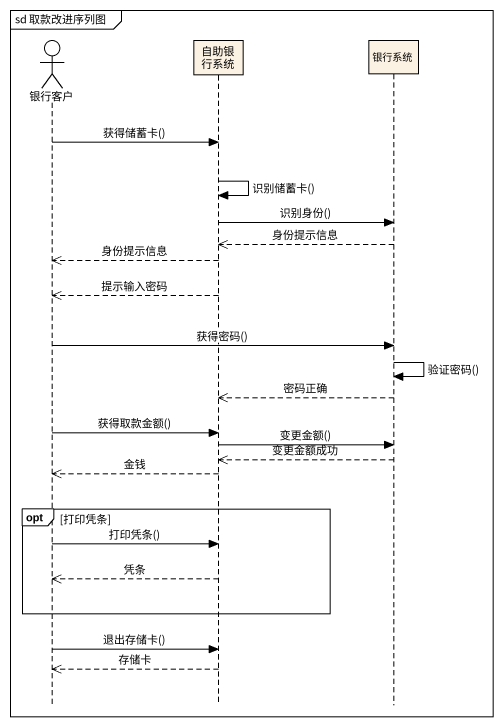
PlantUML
@startuml
mainframe sd 取款改进序列图
hide footbox
actor 银行客户
participant 自助银行系统
participant 银行系统

银行客户 -> 自助银行系统 : 获得储蓄卡()
自助银行系统 -> 自助银行系统 : 识别储蓄卡()
自助银行系统 -> 银行系统 : 识别身份()
银行系统 -->> 自助银行系统 : 身份提示信息
自助银行系统 -->> 银行客户 : 身份提示信息
自助银行系统 -->> 银行客户 : 提示输入密码
银行客户 -> 银行系统 : 获得密码()
银行系统 -> 银行系统 : 验证密码()
银行系统 -->> 自助银行系统 : 密码正确
银行客户 -> 自助银行系统 : 获得取款金额()
自助银行系统 -> 银行系统 : 变更金额()
银行系统 -->> 自助银行系统 : 变更金额成功
自助银行系统 -->> 银行客户 : 金钱
opt 打印凭条
  银行客户 -> 自助银行系统 : 打印凭条()
  自助银行系统 -->> 银行客户 : 凭条
end
银行客户 -> 自助银行系统 : 退出存储卡()
自助银行系统 -->> 银行客户 : 存储卡
@enduml
